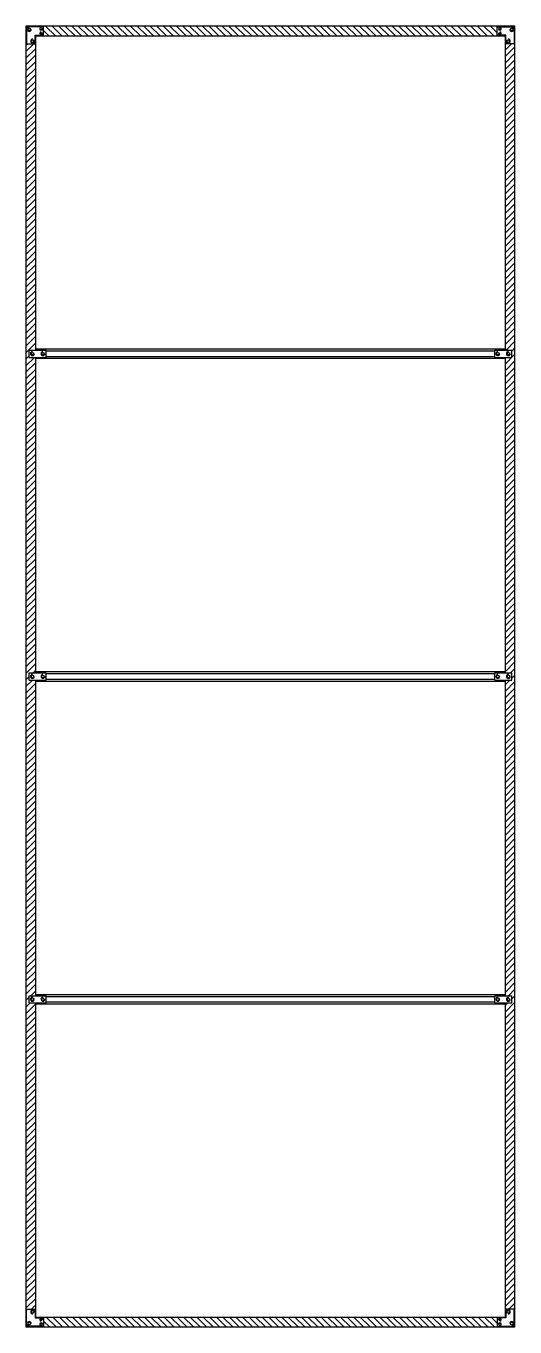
# Model space of a CAD drawing. Header units: millimetres. Extents: x 46 to 2055, y -437 to 1004.
# Drawn here: x 969.7 to 1044.5, y 783 to 981.7 of the extents above; entities that cross this region are included whole.
import ezdxf

# ---------------------------------------------------------------- set-up
doc = ezdxf.new("R2010")
doc.units = ezdxf.units.MM
doc.layers.add('filatura', color=8, linetype='Continuous')
doc.layers.add('particolari', color=6, linetype='Continuous')

msp = doc.modelspace()

# ---------------------------------------------------------------- linework, layer by layer
for p, q in [((969.7, 981.74), (969.7, 782.96)), ((972.4, 981.64), (969.8, 981.64)), ((969.8, 981.64), (969.8, 979.04)), ((971.1, 979.04), (971.1, 980.34)), ((971.1, 980.34), (972.4, 980.34)), ((971.2, 981.64), (971.2, 981.74)), ((971.2, 981.74), (971.2, 981.64)), ((971.2, 933.32), (971.2, 980.34)), ((971.2, 980.34), (971.2, 980.24)), ((971.2, 980.24), (1042.95, 980.24)), ((972.4, 980.34), (972.4, 981.64)), ((1041.75, 980.34), (1041.75, 981.64)), ((1041.75, 981.64), (1044.35, 981.64)), ((1043.05, 980.34), (1041.75, 980.34)), ((1042.95, 981.74), (1042.95, 981.64)), ((1042.95, 980.34), (1042.95, 932.22)), ((1043.05, 979.04), (1043.05, 980.34)), ((1044.35, 981.64), (1044.35, 979.04)), ((969.8, 979.04), (971.1, 979.04)), ((1044.35, 979.04), (1043.05, 979.04)), ((971.2, 932.22), (971.2, 933.32)), ((971.2, 932.42), (1042.95, 932.42)), ((970.2, 932.22), (972.8, 932.22)), ((970.2, 931.12), (970.2, 932.22)), ((970.2, 931.12), (972.8, 931.12)), ((971.2, 884.89), (971.2, 931.12)), ((971.2, 930.92), (971.2, 931.12)), ((1042.95, 930.92), (971.2, 930.92)), ((972.8, 932.12), (972.8, 932.22)), ((972.8, 931.22), (972.8, 932.12)), ((972.8, 931.22), (972.8, 931.12)), ((1041.35, 931.12), (1041.35, 932.22)), ((1041.35, 932.22), (1043.95, 932.22)), ((1041.35, 931.12), (1043.95, 931.12)), ((1042.95, 931.12), (1042.95, 882.9)), ((1043.95, 931.12), (1043.95, 932.22)), ((971.2, 882.9), (971.2, 884.89)), ((970.2, 882.9), (972.8, 882.9)), ((970.2, 881.8), (970.2, 882.9)), ((971.2, 883.1), (1042.95, 883.1)), ((972.8, 881.8), (972.8, 882.9)), ((1041.35, 881.8), (1041.35, 882.9)), ((1041.35, 882.9), (1043.95, 882.9)), ((1043.95, 881.8), (1043.95, 882.9)), ((970.2, 881.8), (972.8, 881.8)), ((971.2, 836.47), (971.2, 881.8)), ((1042.95, 881.6), (971.2, 881.6)), ((1041.35, 881.8), (1043.95, 881.8)), ((1042.95, 881.8), (1042.95, 833.58)), ((971.2, 833.58), (971.2, 836.47)), ((970.2, 833.58), (972.8, 833.58)), ((970.2, 832.48), (970.2, 833.58)), ((971.2, 833.78), (1042.95, 833.78)), ((972.8, 832.48), (972.8, 833.58)), ((1041.35, 832.48), (1041.35, 833.58)), ((1041.35, 833.58), (1043.95, 833.58)), ((1043.95, 832.48), (1043.95, 833.58)), ((970.2, 832.48), (972.8, 832.48)), ((971.2, 784.36), (971.2, 832.48)), ((1042.95, 832.28), (971.2, 832.28)), ((1041.35, 832.48), (1043.95, 832.48)), ((1042.95, 832.48), (1042.95, 784.36)), ((969.8, 785.66), (971.1, 785.66)), ((969.8, 783.06), (969.8, 785.66)), ((971.1, 785.66), (971.1, 784.36)), ((1044.35, 785.66), (1043.05, 785.66)), ((1043.05, 785.66), (1043.05, 784.36)), ((1044.35, 783.06), (1044.35, 785.66)), ((971.1, 784.36), (972.4, 784.36)), ((971.2, 784.46), (1042.95, 784.46)), ((972.4, 784.36), (972.4, 783.06)), ((1043.05, 784.36), (1041.75, 784.36)), ((1041.75, 784.36), (1041.75, 783.06)), ((969.7, 782.96), (971.2, 782.96)), ((972.4, 783.06), (969.8, 783.06)), ((971.2, 782.96), (971.2, 783.06)), ((971.2, 782.96), (1042.95, 782.96)), ((1041.75, 783.06), (1044.35, 783.06))]:
    msp.add_line(p, q)
at = {"color": 175, "linetype": 'Continuous'}
for p, q in [((969.7, 980.83), (969.8, 980.93)), ((970.52, 981.64), (970.62, 981.74)), ((971.1, 980.23), (971.22, 980.34)), ((971.8, 981.64), (971.7, 981.74)), ((972.2, 980.24), (972.1, 980.34)), ((973.2, 980.24), (972.4, 981.04)), ((974.2, 980.24), (972.7, 981.74)), ((975.2, 980.24), (973.7, 981.74)), ((974.12, 980.24), (974.16, 980.29)), ((976.2, 980.24), (974.7, 981.74)), ((977.2, 980.24), (975.7, 981.74)), ((978.2, 980.24), (976.7, 981.74)), ((979.2, 980.24), (977.7, 981.74)), ((980.2, 980.24), (978.7, 981.74)), ((981.2, 980.24), (979.7, 981.74)), ((982.2, 980.24), (980.7, 981.74)), ((983.2, 980.24), (981.7, 981.74)), ((984.2, 980.24), (982.7, 981.74)), ((985.2, 980.24), (983.7, 981.74)), ((986.2, 980.24), (984.7, 981.74)), ((987.2, 980.24), (985.7, 981.74)), ((988.2, 980.24), (986.7, 981.74)), ((989.2, 980.24), (987.7, 981.74)), ((990.2, 980.24), (988.7, 981.74)), ((991.2, 980.24), (989.7, 981.74)), ((992.2, 980.24), (990.7, 981.74)), ((993.2, 980.24), (991.7, 981.74)), ((994.2, 980.24), (992.7, 981.74)), ((995.2, 980.24), (993.7, 981.74)), ((996.2, 980.24), (994.7, 981.74)), ((997.2, 980.24), (995.7, 981.74)), ((998.2, 980.24), (996.7, 981.74)), ((999.2, 980.24), (997.7, 981.74)), ((1000.2, 980.24), (998.7, 981.74)), ((1001.2, 980.24), (999.7, 981.74)), ((1002.2, 980.24), (1000.7, 981.74)), ((1003.2, 980.24), (1001.7, 981.74)), ((1004.2, 980.24), (1002.7, 981.74)), ((1005.2, 980.24), (1003.7, 981.74)), ((1006.2, 980.24), (1004.7, 981.74)), ((1007.2, 980.24), (1005.7, 981.74)), ((1008.2, 980.24), (1006.7, 981.74)), ((1009.2, 980.24), (1007.7, 981.74)), ((1010.2, 980.24), (1008.7, 981.74)), ((1011.2, 980.24), (1009.7, 981.74)), ((1012.2, 980.24), (1010.7, 981.74)), ((1013.2, 980.24), (1011.7, 981.74)), ((1014.2, 980.24), (1012.7, 981.74)), ((1015.2, 980.24), (1013.7, 981.74)), ((1016.2, 980.24), (1014.7, 981.74)), ((1017.2, 980.24), (1015.7, 981.74)), ((1018.2, 980.24), (1016.7, 981.74)), ((1019.2, 980.24), (1017.7, 981.74)), ((1020.2, 980.24), (1018.7, 981.74)), ((1021.2, 980.24), (1019.7, 981.74)), ((1022.2, 980.24), (1020.7, 981.74)), ((1023.2, 980.24), (1021.7, 981.74)), ((1024.2, 980.24), (1022.7, 981.74)), ((1025.2, 980.24), (1023.7, 981.74)), ((1026.2, 980.24), (1024.7, 981.74)), ((1027.2, 980.24), (1025.7, 981.74)), ((1028.2, 980.24), (1026.7, 981.74)), ((1029.2, 980.24), (1027.7, 981.74)), ((1030.2, 980.24), (1028.7, 981.74)), ((1031.2, 980.24), (1029.7, 981.74)), ((1032.2, 980.24), (1030.7, 981.74)), ((1033.2, 980.24), (1031.7, 981.74)), ((1034.2, 980.24), (1032.7, 981.74)), ((1035.2, 980.24), (1033.7, 981.74)), ((1036.2, 980.24), (1034.7, 981.74)), ((1037.2, 980.24), (1035.7, 981.74)), ((1038.2, 980.24), (1036.7, 981.74)), ((1039.2, 980.24), (1037.7, 981.74)), ((1040.2, 980.24), (1038.7, 981.74)), ((1041.2, 980.24), (1039.7, 981.74)), ((1041.75, 980.69), (1040.7, 981.74)), ((1041.8, 981.64), (1041.7, 981.74)), ((1042.2, 980.24), (1042.1, 980.34)), ((1042.8, 981.64), (1042.7, 981.74)), ((1042.95, 980.08), (1043.05, 980.18)), ((1043.52, 981.64), (1043.62, 981.74)), ((1044.35, 981.48), (1044.45, 981.58)), ((1044.35, 980.48), (1044.45, 980.58)), ((969.7, 979.83), (969.8, 979.93)), ((969.7, 978.83), (969.92, 979.04)), ((969.7, 977.83), (970.92, 979.04)), ((969.7, 976.83), (971.2, 978.33)), ((971.1, 979.23), (971.2, 979.33)), ((1042.95, 979.08), (1043.05, 979.18)), ((1042.95, 978.08), (1043.92, 979.04)), ((1042.95, 977.08), (1044.45, 978.58)), ((1044.35, 979.48), (1044.45, 979.58)), ((969.7, 975.83), (971.2, 977.33)), ((969.7, 974.83), (971.2, 976.33)), ((1042.95, 976.08), (1044.45, 977.58)), ((1042.95, 975.08), (1044.45, 976.58)), ((969.7, 973.83), (971.2, 975.33)), ((969.7, 972.83), (971.2, 974.33)), ((1042.95, 974.08), (1044.45, 975.58)), ((1042.95, 973.08), (1044.45, 974.58)), ((969.7, 971.83), (971.2, 973.33)), ((969.7, 970.83), (971.2, 972.33)), ((1042.95, 972.08), (1044.45, 973.58)), ((1042.95, 971.08), (1044.45, 972.58)), ((969.7, 969.83), (971.2, 971.33)), ((969.7, 968.83), (971.2, 970.33)), ((1042.95, 970.08), (1044.45, 971.58)), ((1042.95, 969.08), (1044.45, 970.58)), ((969.7, 967.83), (971.2, 969.33)), ((969.7, 966.83), (971.2, 968.33)), ((1042.95, 968.08), (1044.45, 969.58)), ((1042.95, 967.08), (1044.45, 968.58)), ((969.7, 965.83), (971.2, 967.33)), ((969.7, 964.83), (971.2, 966.33)), ((1042.95, 966.08), (1044.45, 967.58)), ((1042.95, 965.08), (1044.45, 966.58)), ((969.7, 963.83), (971.2, 965.33)), ((969.7, 962.83), (971.2, 964.33)), ((1042.95, 964.08), (1044.45, 965.58)), ((1042.95, 963.08), (1044.45, 964.58)), ((969.7, 961.83), (971.2, 963.33)), ((969.7, 960.83), (971.2, 962.33)), ((1042.95, 962.08), (1044.45, 963.58)), ((1042.95, 961.08), (1044.45, 962.58)), ((969.7, 959.83), (971.2, 961.33)), ((969.7, 958.83), (971.2, 960.33)), ((1042.95, 960.08), (1044.45, 961.58)), ((1042.95, 959.08), (1044.45, 960.58)), ((969.7, 957.83), (971.2, 959.33)), ((969.7, 956.83), (971.2, 958.33)), ((1042.95, 958.08), (1044.45, 959.58)), ((1042.95, 957.08), (1044.45, 958.58)), ((969.7, 955.83), (971.2, 957.33)), ((969.7, 954.83), (971.2, 956.33)), ((1042.95, 956.08), (1044.45, 957.58)), ((1042.95, 955.08), (1044.45, 956.58)), ((969.7, 953.83), (971.2, 955.33)), ((969.7, 952.83), (971.2, 954.33)), ((1042.95, 954.08), (1044.45, 955.58)), ((1042.95, 953.08), (1044.45, 954.58)), ((969.7, 951.83), (971.2, 953.33)), ((969.7, 950.83), (971.2, 952.33)), ((1042.95, 952.08), (1044.45, 953.58)), ((1042.95, 951.08), (1044.45, 952.58)), ((969.7, 949.83), (971.2, 951.33)), ((969.7, 948.83), (971.2, 950.33)), ((1042.95, 950.08), (1044.45, 951.58)), ((1042.95, 949.08), (1044.45, 950.58)), ((969.7, 947.83), (971.2, 949.33)), ((969.7, 946.83), (971.2, 948.33)), ((1042.95, 948.08), (1044.45, 949.58)), ((1042.95, 947.08), (1044.45, 948.58)), ((969.7, 945.83), (971.2, 947.33)), ((969.7, 944.83), (971.2, 946.33)), ((1042.95, 946.08), (1044.45, 947.58)), ((1042.95, 945.08), (1044.45, 946.58)), ((969.7, 943.83), (971.2, 945.33)), ((969.7, 942.83), (971.2, 944.33)), ((1042.95, 944.08), (1044.45, 945.58)), ((1042.95, 943.08), (1044.45, 944.58)), ((969.7, 941.83), (971.2, 943.33)), ((969.7, 940.83), (971.2, 942.33)), ((1042.95, 942.08), (1044.45, 943.58)), ((1042.95, 941.08), (1044.45, 942.58)), ((969.7, 939.83), (971.2, 941.33)), ((969.7, 938.83), (971.2, 940.33)), ((1042.95, 940.08), (1044.45, 941.58)), ((1042.95, 939.08), (1044.45, 940.58)), ((969.7, 937.83), (971.2, 939.33)), ((969.7, 936.83), (971.2, 938.33)), ((1042.95, 938.08), (1044.45, 939.58)), ((1042.95, 937.08), (1044.45, 938.58)), ((969.7, 935.83), (971.2, 937.33)), ((969.7, 934.83), (971.2, 936.33)), ((1042.95, 936.08), (1044.45, 937.58)), ((1042.95, 935.08), (1044.45, 936.58)), ((969.7, 933.83), (971.2, 935.33)), ((969.7, 932.83), (971.2, 934.33)), ((1042.95, 934.08), (1044.45, 935.58)), ((1042.95, 933.08), (1044.45, 934.58)), ((969.7, 931.83), (971.2, 933.33)), ((971.2, 932.32), (971.2, 932.33)), ((1043.1, 932.22), (1044.45, 933.58)), ((1043.95, 932.08), (1044.45, 932.58)), ((969.7, 930.83), (970.2, 931.33)), ((969.7, 929.83), (971, 931.12)), ((969.7, 928.83), (971.2, 930.33)), ((1042.95, 930.08), (1044.45, 931.58)), ((1042.95, 931.08), (1043, 931.12)), ((1042.95, 929.08), (1044.45, 930.58)), ((969.7, 927.83), (971.2, 929.33)), ((969.7, 926.83), (971.2, 928.33)), ((1042.95, 928.08), (1044.45, 929.58)), ((1042.95, 927.08), (1044.45, 928.58)), ((969.7, 925.83), (971.2, 927.33)), ((1042.95, 926.08), (1044.45, 927.58)), ((1042.95, 925.08), (1044.45, 926.58)), ((969.7, 924.83), (971.2, 926.33)), ((969.7, 923.83), (971.2, 925.33)), ((1042.95, 924.08), (1044.45, 925.58)), ((1042.95, 923.08), (1044.45, 924.58)), ((969.7, 922.83), (971.2, 924.33)), ((969.7, 921.83), (971.2, 923.33)), ((1042.95, 922.08), (1044.45, 923.58)), ((1042.95, 921.08), (1044.45, 922.58)), ((969.7, 920.83), (971.2, 922.33)), ((969.7, 919.83), (971.2, 921.33)), ((1042.95, 920.08), (1044.45, 921.58)), ((1042.95, 919.08), (1044.45, 920.58)), ((969.7, 918.83), (971.2, 920.33)), ((969.7, 917.83), (971.2, 919.33)), ((1042.95, 918.08), (1044.45, 919.58)), ((1042.95, 917.08), (1044.45, 918.58)), ((969.7, 916.83), (971.2, 918.33)), ((969.7, 915.83), (971.2, 917.33)), ((1042.95, 916.08), (1044.45, 917.58)), ((1042.95, 915.08), (1044.45, 916.58)), ((969.7, 914.83), (971.2, 916.33)), ((969.7, 913.83), (971.2, 915.33)), ((1042.95, 914.08), (1044.45, 915.58)), ((1042.95, 913.08), (1044.45, 914.58)), ((969.7, 912.83), (971.2, 914.33)), ((969.7, 911.83), (971.2, 913.33)), ((1042.95, 912.08), (1044.45, 913.58)), ((1042.95, 911.08), (1044.45, 912.58)), ((969.7, 910.83), (971.2, 912.33)), ((969.7, 909.83), (971.2, 911.33)), ((1042.95, 910.08), (1044.45, 911.58)), ((1042.95, 909.08), (1044.45, 910.58)), ((969.7, 908.83), (971.2, 910.33)), ((969.7, 907.83), (971.2, 909.33)), ((1042.95, 908.08), (1044.45, 909.58)), ((1042.95, 907.08), (1044.45, 908.58)), ((969.7, 906.83), (971.2, 908.33)), ((969.7, 905.83), (971.2, 907.33)), ((1042.95, 906.08), (1044.45, 907.58)), ((1042.95, 905.08), (1044.45, 906.58)), ((969.7, 904.83), (971.2, 906.33)), ((969.7, 903.83), (971.2, 905.33)), ((1042.95, 904.08), (1044.45, 905.58)), ((1042.95, 903.08), (1044.45, 904.58)), ((969.7, 902.83), (971.2, 904.33)), ((969.7, 901.83), (971.2, 903.33)), ((1042.95, 902.08), (1044.45, 903.58)), ((1042.95, 901.08), (1044.45, 902.58)), ((969.7, 900.83), (971.2, 902.33)), ((969.7, 899.83), (971.2, 901.33)), ((1042.95, 900.08), (1044.45, 901.58)), ((1042.95, 899.08), (1044.45, 900.58)), ((969.7, 898.83), (971.2, 900.33)), ((969.7, 897.83), (971.2, 899.33)), ((1042.95, 898.08), (1044.45, 899.58)), ((1042.95, 897.08), (1044.45, 898.58)), ((969.7, 896.83), (971.2, 898.33)), ((969.7, 895.83), (971.2, 897.33)), ((1042.95, 896.08), (1044.45, 897.58)), ((1042.95, 895.08), (1044.45, 896.58)), ((969.7, 894.83), (971.2, 896.33)), ((969.7, 893.83), (971.2, 895.33)), ((1042.95, 894.08), (1044.45, 895.58)), ((1042.95, 893.08), (1044.45, 894.58)), ((969.7, 892.83), (971.2, 894.33)), ((969.7, 891.83), (971.2, 893.33)), ((1042.95, 892.08), (1044.45, 893.58)), ((1042.95, 891.08), (1044.45, 892.58)), ((969.7, 890.83), (971.2, 892.33)), ((969.7, 889.83), (971.2, 891.33)), ((1042.95, 890.08), (1044.45, 891.58)), ((1042.95, 889.08), (1044.45, 890.58)), ((969.7, 888.83), (971.2, 890.33)), ((969.7, 887.83), (971.2, 889.33)), ((1042.95, 888.08), (1044.45, 889.58)), ((1042.95, 887.08), (1044.45, 888.58)), ((969.7, 886.83), (971.2, 888.33)), ((969.7, 885.83), (971.2, 887.33)), ((1042.95, 886.08), (1044.45, 887.58)), ((969.7, 884.83), (971.2, 886.33)), ((969.7, 883.83), (971.2, 885.33)), ((1042.95, 885.08), (1044.45, 886.58)), ((1042.95, 884.08), (1044.45, 885.58)), ((969.7, 882.83), (971.2, 884.33)), ((970.78, 882.9), (971.2, 883.33)), ((1042.95, 883.08), (1044.45, 884.58)), ((1043.78, 882.9), (1044.45, 883.58)), ((969.7, 881.83), (970.2, 882.33)), ((969.7, 880.83), (970.68, 881.8)), ((969.7, 879.83), (971.2, 881.33)), ((1042.95, 881.08), (1043.68, 881.8)), ((1042.95, 880.08), (1044.45, 881.58)), ((1043.95, 882.08), (1044.45, 882.58)), ((969.7, 878.83), (971.2, 880.33)), ((969.7, 877.83), (971.2, 879.33)), ((1042.95, 879.08), (1044.45, 880.58)), ((1042.95, 878.08), (1044.45, 879.58)), ((969.7, 876.83), (971.2, 878.33)), ((969.7, 875.83), (971.2, 877.33)), ((1042.95, 877.08), (1044.45, 878.58)), ((1042.95, 876.08), (1044.45, 877.58)), ((969.7, 874.83), (971.2, 876.33)), ((969.7, 873.83), (971.2, 875.33)), ((1042.95, 875.08), (1044.45, 876.58)), ((1042.95, 874.08), (1044.45, 875.58)), ((969.7, 872.83), (971.2, 874.33)), ((969.7, 871.83), (971.2, 873.33)), ((1042.95, 873.08), (1044.45, 874.58)), ((1042.95, 872.08), (1044.45, 873.58)), ((969.7, 870.83), (971.2, 872.33)), ((969.7, 869.83), (971.2, 871.33)), ((1042.95, 871.08), (1044.45, 872.58)), ((1042.95, 870.08), (1044.45, 871.58)), ((969.7, 868.83), (971.2, 870.33)), ((969.7, 867.83), (971.2, 869.33)), ((1042.95, 869.08), (1044.45, 870.58)), ((1042.95, 868.08), (1044.45, 869.58)), ((969.7, 866.83), (971.2, 868.33)), ((969.7, 865.83), (971.2, 867.33)), ((1042.95, 867.08), (1044.45, 868.58)), ((1042.95, 866.08), (1044.45, 867.58)), ((969.7, 864.83), (971.2, 866.33)), ((969.7, 863.83), (971.2, 865.33)), ((1042.95, 865.08), (1044.45, 866.58)), ((1042.95, 864.08), (1044.45, 865.58)), ((969.7, 862.83), (971.2, 864.33)), ((969.7, 861.83), (971.2, 863.33)), ((1042.95, 863.08), (1044.45, 864.58)), ((1042.95, 862.08), (1044.45, 863.58)), ((969.7, 860.83), (971.2, 862.33)), ((969.7, 859.83), (971.2, 861.33)), ((1042.95, 861.08), (1044.45, 862.58)), ((1042.95, 860.08), (1044.45, 861.58)), ((969.7, 858.83), (971.2, 860.33)), ((969.7, 857.83), (971.2, 859.33)), ((1042.95, 859.08), (1044.45, 860.58)), ((1042.95, 858.08), (1044.45, 859.58)), ((969.7, 856.83), (971.2, 858.33)), ((969.7, 855.83), (971.2, 857.33)), ((1042.95, 857.08), (1044.45, 858.58)), ((1042.95, 856.08), (1044.45, 857.58)), ((969.7, 854.83), (971.2, 856.33)), ((969.7, 853.83), (971.2, 855.33)), ((1042.95, 855.08), (1044.45, 856.58)), ((1042.95, 854.08), (1044.45, 855.58)), ((969.7, 852.83), (971.2, 854.33)), ((969.7, 851.83), (971.2, 853.33)), ((1042.95, 853.08), (1044.45, 854.58)), ((1042.95, 852.08), (1044.45, 853.58)), ((969.7, 850.83), (971.2, 852.33)), ((969.7, 849.83), (971.2, 851.33)), ((1042.95, 851.08), (1044.45, 852.58)), ((1042.95, 850.08), (1044.45, 851.58)), ((969.7, 848.83), (971.2, 850.33)), ((969.7, 847.83), (971.2, 849.33)), ((1042.95, 849.08), (1044.45, 850.58)), ((1042.95, 848.08), (1044.45, 849.58)), ((969.7, 846.83), (971.2, 848.33)), ((969.7, 845.83), (971.2, 847.33)), ((1042.95, 847.08), (1044.45, 848.58)), ((1042.95, 846.08), (1044.45, 847.58)), ((969.7, 844.83), (971.2, 846.33)), ((969.7, 843.83), (971.2, 845.33)), ((1042.95, 845.08), (1044.45, 846.58)), ((1042.95, 844.08), (1044.45, 845.58)), ((969.7, 842.83), (971.2, 844.33)), ((969.7, 841.83), (971.2, 843.33)), ((1042.95, 843.08), (1044.45, 844.58)), ((1042.95, 842.08), (1044.45, 843.58)), ((969.7, 840.83), (971.2, 842.33)), ((969.7, 839.83), (971.2, 841.33)), ((1042.95, 841.08), (1044.45, 842.58)), ((1042.95, 840.08), (1044.45, 841.58)), ((969.7, 838.83), (971.2, 840.33)), ((969.7, 837.83), (971.2, 839.33)), ((1042.95, 839.08), (1044.45, 840.58)), ((1042.95, 838.08), (1044.45, 839.58)), ((969.7, 836.83), (971.2, 838.33)), ((969.7, 835.83), (971.2, 837.33)), ((1042.95, 837.08), (1044.45, 838.58)), ((1042.95, 836.08), (1044.45, 837.58)), ((969.7, 834.83), (971.2, 836.33)), ((969.7, 833.83), (971.2, 835.33)), ((1042.95, 835.08), (1044.45, 836.58)), ((1042.95, 834.08), (1044.45, 835.58)), ((969.7, 832.83), (970.2, 833.33)), ((970.46, 833.58), (971.2, 834.33)), ((1043.46, 833.58), (1044.45, 834.58)), ((1043.95, 833.08), (1044.45, 833.58)), ((969.7, 831.83), (970.36, 832.48)), ((969.7, 830.83), (971.2, 832.33)), ((969.7, 829.83), (971.2, 831.33)), ((1042.95, 831.08), (1044.45, 832.58)), ((1042.95, 832.08), (1043.36, 832.48)), ((1042.95, 830.08), (1044.45, 831.58)), ((969.7, 828.83), (971.2, 830.33)), ((969.7, 827.83), (971.2, 829.33)), ((1042.95, 829.08), (1044.45, 830.58)), ((1042.95, 828.08), (1044.45, 829.58)), ((969.7, 826.83), (971.2, 828.33)), ((969.7, 825.83), (971.2, 827.33)), ((1042.95, 827.08), (1044.45, 828.58)), ((1042.95, 826.08), (1044.45, 827.58)), ((969.7, 824.83), (971.2, 826.33)), ((969.7, 823.83), (971.2, 825.33)), ((1042.95, 825.08), (1044.45, 826.58)), ((1042.95, 824.08), (1044.45, 825.58)), ((969.7, 822.83), (971.2, 824.33)), ((969.7, 821.83), (971.2, 823.33)), ((1042.95, 823.08), (1044.45, 824.58)), ((1042.95, 822.08), (1044.45, 823.58)), ((969.7, 820.83), (971.2, 822.33)), ((969.7, 819.83), (971.2, 821.33)), ((1042.95, 821.08), (1044.45, 822.58)), ((1042.95, 820.08), (1044.45, 821.58)), ((969.7, 818.83), (971.2, 820.33)), ((969.7, 817.83), (971.2, 819.33)), ((1042.95, 819.08), (1044.45, 820.58)), ((1042.95, 818.08), (1044.45, 819.58)), ((969.7, 816.83), (971.2, 818.33)), ((969.7, 815.83), (971.2, 817.33)), ((1042.95, 817.08), (1044.45, 818.58)), ((1042.95, 816.08), (1044.45, 817.58)), ((969.7, 814.83), (971.2, 816.33)), ((969.7, 813.83), (971.2, 815.33)), ((1042.95, 815.08), (1044.45, 816.58)), ((1042.95, 814.08), (1044.45, 815.58)), ((969.7, 812.83), (971.2, 814.33)), ((969.7, 811.83), (971.2, 813.33)), ((1042.95, 813.08), (1044.45, 814.58)), ((1042.95, 812.08), (1044.45, 813.58)), ((969.7, 810.83), (971.2, 812.33)), ((969.7, 809.83), (971.2, 811.33)), ((1042.95, 811.08), (1044.45, 812.58)), ((1042.95, 810.08), (1044.45, 811.58)), ((969.7, 808.83), (971.2, 810.33)), ((969.7, 807.83), (971.2, 809.33)), ((1042.95, 809.08), (1044.45, 810.58)), ((1042.95, 808.08), (1044.45, 809.58)), ((969.7, 806.83), (971.2, 808.33)), ((969.7, 805.83), (971.2, 807.33)), ((1042.95, 807.08), (1044.45, 808.58)), ((1042.95, 806.08), (1044.45, 807.58)), ((969.7, 804.83), (971.2, 806.33)), ((969.7, 803.83), (971.2, 805.33)), ((1042.95, 805.08), (1044.45, 806.58)), ((1042.95, 804.08), (1044.45, 805.58)), ((969.7, 802.83), (971.2, 804.33)), ((969.7, 801.83), (971.2, 803.33)), ((1042.95, 803.08), (1044.45, 804.58)), ((1042.95, 802.08), (1044.45, 803.58)), ((969.7, 800.83), (971.2, 802.33)), ((969.7, 799.83), (971.2, 801.33)), ((1042.95, 801.08), (1044.45, 802.58)), ((1042.95, 800.08), (1044.45, 801.58)), ((969.7, 798.83), (971.2, 800.33)), ((969.7, 797.83), (971.2, 799.33)), ((1042.95, 799.08), (1044.45, 800.58)), ((1042.95, 798.08), (1044.45, 799.58)), ((969.7, 796.83), (971.2, 798.33)), ((969.7, 795.83), (971.2, 797.33)), ((1042.95, 797.08), (1044.45, 798.58)), ((1042.95, 796.08), (1044.45, 797.58)), ((969.7, 794.83), (971.2, 796.33)), ((969.7, 793.83), (971.2, 795.33)), ((1042.95, 795.08), (1044.45, 796.58)), ((1042.95, 794.08), (1044.45, 795.58)), ((969.7, 792.83), (971.2, 794.33)), ((969.7, 791.83), (971.2, 793.33)), ((1042.95, 793.08), (1044.45, 794.58)), ((1042.95, 792.08), (1044.45, 793.58)), ((969.7, 790.83), (971.2, 792.33)), ((969.7, 789.83), (971.2, 791.33)), ((1042.95, 791.08), (1044.45, 792.58)), ((1042.95, 790.08), (1044.45, 791.58)), ((969.7, 788.83), (971.2, 790.33)), ((969.7, 787.83), (971.2, 789.33)), ((1042.95, 789.08), (1044.45, 790.58)), ((1042.95, 788.08), (1044.45, 789.58)), ((969.7, 786.83), (971.2, 788.33)), ((969.7, 785.83), (971.2, 787.33)), ((1042.95, 787.08), (1044.45, 788.58)), ((1042.95, 786.08), (1044.45, 787.58)), ((970.53, 785.66), (971.2, 786.33)), ((971.1, 785.23), (971.2, 785.33)), ((1043.53, 785.66), (1044.45, 786.58)), ((1044.35, 785.48), (1044.45, 785.58)), ((969.7, 784.83), (969.8, 784.93)), ((969.7, 783.83), (969.8, 783.93)), ((971.9, 784.36), (971.8, 784.46)), ((973.3, 782.96), (972.4, 783.86)), ((974.3, 782.96), (972.8, 784.46)), ((975.3, 782.96), (973.8, 784.46)), ((976.3, 782.96), (974.8, 784.46)), ((977.3, 782.96), (975.8, 784.46)), ((978.3, 782.96), (976.8, 784.46)), ((979.3, 782.96), (977.8, 784.46)), ((980.3, 782.96), (978.8, 784.46)), ((981.3, 782.96), (979.8, 784.46)), ((982.3, 782.96), (980.8, 784.46)), ((983.3, 782.96), (981.8, 784.46)), ((984.3, 782.96), (982.8, 784.46)), ((985.3, 782.96), (983.8, 784.46)), ((986.3, 782.96), (984.8, 784.46)), ((987.3, 782.96), (985.8, 784.46)), ((988.3, 782.96), (986.8, 784.46)), ((989.3, 782.96), (987.8, 784.46)), ((990.3, 782.96), (988.8, 784.46)), ((991.3, 782.96), (989.8, 784.46)), ((992.3, 782.96), (990.8, 784.46)), ((993.3, 782.96), (991.8, 784.46)), ((994.3, 782.96), (992.8, 784.46)), ((995.3, 782.96), (993.8, 784.46)), ((996.3, 782.96), (994.8, 784.46)), ((997.3, 782.96), (995.8, 784.46)), ((998.3, 782.96), (996.8, 784.46)), ((999.3, 782.96), (997.8, 784.46)), ((1000.3, 782.96), (998.8, 784.46)), ((1001.3, 782.96), (999.8, 784.46)), ((1002.3, 782.96), (1000.8, 784.46)), ((1003.3, 782.96), (1001.8, 784.46)), ((1004.3, 782.96), (1002.8, 784.46)), ((1005.3, 782.96), (1003.8, 784.46)), ((1006.3, 782.96), (1004.8, 784.46)), ((1007.3, 782.96), (1005.8, 784.46)), ((1008.3, 782.96), (1006.8, 784.46)), ((1009.3, 782.96), (1007.8, 784.46)), ((1010.3, 782.96), (1008.8, 784.46)), ((1011.3, 782.96), (1009.8, 784.46)), ((1012.3, 782.96), (1010.8, 784.46)), ((1013.3, 782.96), (1011.8, 784.46)), ((1014.3, 782.96), (1012.8, 784.46)), ((1015.3, 782.96), (1013.8, 784.46)), ((1016.3, 782.96), (1014.8, 784.46)), ((1017.3, 782.96), (1015.8, 784.46)), ((1018.3, 782.96), (1016.8, 784.46)), ((1019.3, 782.96), (1017.8, 784.46)), ((1020.3, 782.96), (1018.8, 784.46)), ((1021.3, 782.96), (1019.8, 784.46)), ((1022.3, 782.96), (1020.8, 784.46)), ((1023.3, 782.96), (1021.8, 784.46)), ((1024.3, 782.96), (1022.8, 784.46)), ((1025.3, 782.96), (1023.8, 784.46)), ((1026.3, 782.96), (1024.8, 784.46)), ((1027.3, 782.96), (1025.8, 784.46)), ((1028.3, 782.96), (1026.8, 784.46)), ((1029.3, 782.96), (1027.8, 784.46)), ((1030.3, 782.96), (1028.8, 784.46)), ((1031.3, 782.96), (1029.8, 784.46)), ((1032.3, 782.96), (1030.8, 784.46)), ((1033.3, 782.96), (1031.8, 784.46)), ((1034.3, 782.96), (1032.8, 784.46)), ((1035.3, 782.96), (1033.8, 784.46)), ((1036.3, 782.96), (1034.8, 784.46)), ((1037.3, 782.96), (1035.8, 784.46)), ((1038.3, 782.96), (1036.8, 784.46)), ((1039.3, 782.96), (1037.8, 784.46)), ((1040.3, 782.96), (1038.8, 784.46)), ((1041.3, 782.96), (1039.8, 784.46)), ((1041.75, 783.52), (1040.8, 784.46)), ((1041.9, 784.36), (1041.8, 784.46)), ((1042.95, 785.08), (1043.05, 785.18)), ((1044.35, 784.48), (1044.45, 784.58)), ((1044.35, 783.48), (1044.45, 783.58)), ((969.83, 782.96), (969.93, 783.06)), ((970.83, 782.96), (970.93, 783.06)), ((971.3, 782.96), (971.2, 783.06)), ((972.3, 782.96), (972.2, 783.06)), ((1042.3, 782.96), (1042.2, 783.06)), ((1043.83, 782.96), (1043.93, 783.06))]:
    msp.add_line(p, q, dxfattribs=at)
msp.add_lwpolyline([(1042.95, 783.06), (1042.95, 782.96), (1044.45, 782.96), (1044.45, 981.74), (969.7, 981.74)])
for centre, radius in [((1042.14, 981.31), 0.136), ((1042.14, 980.63), 0.136), ((1043.95, 981.23), 0.2), ((1043.43, 979.44), 0.2)]:
    msp.add_circle(centre, radius)
at = {"layer": 'filatura'}
for centre, radius, start, end in [((970.2, 981.23), 0.3, 90, 0), ((972.02, 981.31), 0.204, 90, 0), ((972.02, 980.63), 0.204, 90, 0), ((1042.14, 981.31), 0.204, 180, 90), ((1042.14, 980.63), 0.204, 180, 90), ((1043.95, 981.23), 0.3, 180, 90), ((970.72, 979.44), 0.3, 90, 0), ((1043.43, 979.44), 0.3, 180, 90), ((970.68, 931.68), 0.3, 90, 0), ((972.29, 931.68), 0.3, 90, 0), ((1041.83, 931.68), 0.3, 90, 0), ((1043.44, 931.68), 0.3, 90, 0), ((970.68, 882.36), 0.3, 90, 0), ((972.29, 882.36), 0.3, 90, 0), ((1041.83, 882.36), 0.3, 90, 0), ((1043.44, 882.36), 0.3, 90, 0), ((970.68, 833.04), 0.3, 90, 0), ((972.29, 833.04), 0.3, 90, 0), ((1041.83, 833.04), 0.3, 90, 0), ((1043.44, 833.04), 0.3, 90, 0), ((970.72, 785.26), 0.3, 0, 270), ((1043.43, 785.26), 0.3, 270, 180), ((970.2, 783.48), 0.3, 0, 270), ((972.02, 784.07), 0.204, 0, 270), ((972.02, 783.39), 0.204, 0, 270), ((1042.14, 784.07), 0.204, 270, 180), ((1042.14, 783.39), 0.204, 270, 180), ((1043.95, 783.48), 0.3, 270, 180)]:
    msp.add_arc(centre, radius, start, end, dxfattribs=at)
at = {"layer": 'particolari'}
for p, q in [((972.8, 932.12), (1041.35, 932.12)), ((1041.35, 931.22), (972.8, 931.22)), ((972.8, 882.8), (1041.35, 882.8)), ((1041.35, 881.9), (972.8, 881.9)), ((972.8, 833.48), (1041.35, 833.48)), ((1041.35, 832.58), (972.8, 832.58))]:
    msp.add_line(p, q, dxfattribs=at)
for centre, radius in [((970.2, 981.23), 0.2), ((970.2, 981.23), 0.2), ((972.02, 981.31), 0.136), ((972.02, 981.31), 0.136), ((972.02, 980.63), 0.136), ((972.02, 980.63), 0.136), ((1042.14, 981.31), 0.136), ((1042.14, 980.63), 0.136), ((1043.95, 981.23), 0.2), ((970.72, 979.44), 0.2), ((970.72, 979.44), 0.2), ((1043.43, 979.44), 0.2), ((970.68, 931.68), 0.2), ((970.68, 931.68), 0.2), ((972.29, 931.67), 0.2), ((972.29, 931.67), 0.2), ((1041.83, 931.68), 0.2), ((1041.83, 931.68), 0.2), ((1043.44, 931.67), 0.2), ((1043.44, 931.67), 0.2), ((970.68, 882.36), 0.2), ((970.68, 882.36), 0.2), ((972.29, 882.35), 0.2), ((972.29, 882.35), 0.2), ((1041.83, 882.36), 0.2), ((1041.83, 882.36), 0.2), ((1043.44, 882.35), 0.2), ((1043.44, 882.35), 0.2), ((970.68, 833.04), 0.2), ((970.68, 833.04), 0.2), ((972.29, 833.03), 0.2), ((972.29, 833.03), 0.2), ((1041.83, 833.04), 0.2), ((1041.83, 833.04), 0.2), ((1043.44, 833.03), 0.2), ((1043.44, 833.03), 0.2), ((970.72, 785.26), 0.2), ((970.72, 785.26), 0.2), ((1043.43, 785.26), 0.2), ((1043.43, 785.26), 0.2), ((970.2, 783.48), 0.2), ((970.2, 783.48), 0.2), ((972.02, 784.07), 0.136), ((972.02, 784.07), 0.136), ((972.02, 783.39), 0.136), ((972.02, 783.39), 0.136), ((1042.14, 784.07), 0.136), ((1042.14, 784.07), 0.136), ((1042.14, 783.39), 0.136), ((1042.14, 783.39), 0.136), ((1043.95, 783.48), 0.2), ((1043.95, 783.48), 0.2)]:
    msp.add_circle(centre, radius, dxfattribs=at)

doc.saveas('drawing.dxf')
